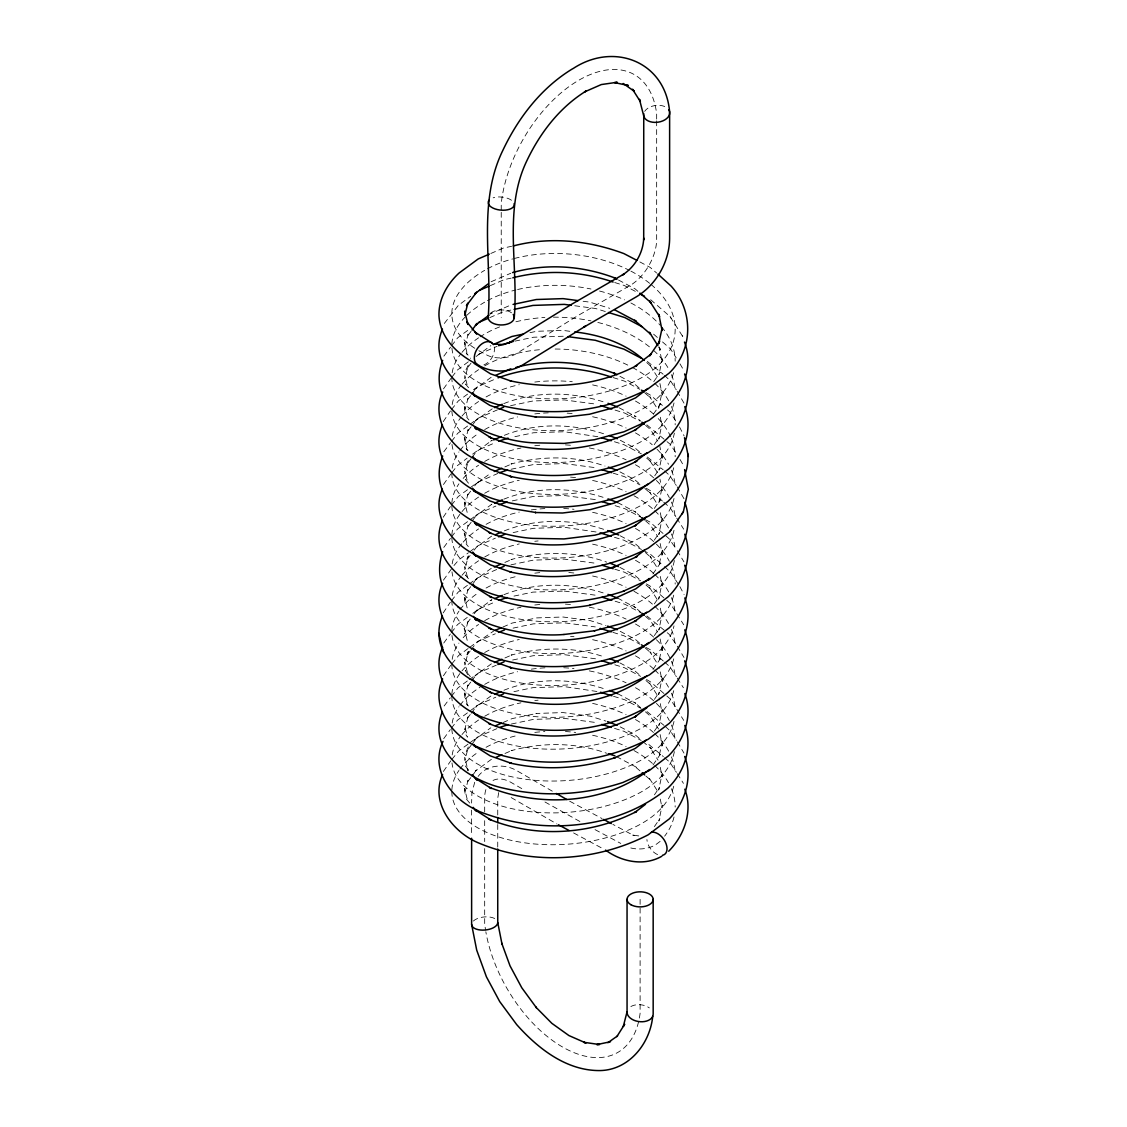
<?xml version="1.0" encoding="UTF-8"?>
<svg xmlns="http://www.w3.org/2000/svg" width="1127" height="1127" viewBox="0 0 1127 1127"><rect width="100%" height="100%" fill="white"/><g stroke="black" fill="none" stroke-linecap="round" stroke-linejoin="round"><path stroke-width="0.75" stroke-dasharray="5 3.75" d="M474.692 782.265L471.903 793.183L471.621 803.072M498.726 792.563L497.74 798.282L497.74 815.779M443.179 612.933L450.363 602.198M443.193 517.279L450.42 506.572M443.221 421.639L450.462 410.946M443.376 771.432L450.772 760.838M443.404 675.791L450.814 665.212M443.432 580.151L452.927 566.895M443.46 484.511L450.927 473.974M443.489 388.871L450.983 378.348M443.7 738.678L450.321 729.62M443.742 643.038L450.377 634.008M443.784 547.412L450.448 538.396M653.745 381.673L660.112 372.375L658.943 374.699L662.352 358.823L662.014 361.457L659.041 346.891M653.392 414.201L660.704 403.522L658.633 408.242L662.028 392.393L662.282 395.042L659.295 380.419M654.223 444.686L659.661 436.755L658.746 439.178L662.155 423.329L662.098 425.992L660.112 416.257M654.717 475.819L660.168 467.846L658.971 470.156L662.38 454.28L662.549 459.548L659.873 446.503M654.322 508.418L660.774 499.007L658.633 503.699L662.042 487.85L662.267 490.499L659.943 479.13M654.28 540.157L659.718 532.226L658.76 534.649L662.169 518.786L662.084 521.449L660.098 511.728M652.942 573.967L660.225 563.331L658.999 565.627L662.408 549.737L662.507 555.005L659.182 538.706M654.364 603.889L659.337 596.634L658.647 599.155L662.056 583.307L662.239 585.97L659.253 571.347M654.322 635.642L659.76 627.697L658.788 630.106L662.197 614.257L662.07 616.906L659.76 605.565M652.998 669.452L660.281 658.802L659.027 661.084L662.437 645.207L662.479 650.476L659.154 634.177M654.393 699.36L659.365 692.105L658.647 694.612L662.056 678.778L662.225 681.426L659.225 666.818M654.364 731.113L659.802 723.168L658.802 725.563L662.211 709.714L662.056 712.363L659.084 697.782M653.054 764.937L660.337 754.287L659.056 756.555L662.465 740.664L662.451 745.933L660.112 734.536M654.435 794.831L659.408 787.576L658.661 790.069L662.07 774.235L662.197 776.883L660.211 767.149M654.407 826.598L659.858 818.653L658.83 821.034L662.239 805.171L662.056 807.82L660.07 798.099M443.827 451.772L450.504 442.77M443.869 356.132L450.575 347.158M444.334 323.449L458.351 305.361L470.762 296.218M451.589 345.82L457.703 337.776L468.804 329.591M471.058 331.338L467.029 336.649L468.128 334.099L464.704 347.778L464.338 342.045L467.663 355.357L466.226 352.92L470.649 358.358M452.012 376.996L457.125 370.248L468.578 361.57M470.973 363.218L465.874 369.938L468.311 365.007L464.902 378.644L464.859 375.742L467.747 387.35M451.49 409.594L458.28 400.973L467.944 393.844M470.579 395.718L466.522 401.057L467.874 398.634L464.437 412.355L464.634 406.608L467.944 419.906M471.593 394.38L476.651 387.716L474.791 389.336L491.175 377.263M451.533 441.432L457.632 433.388L468.762 425.189M471.1 426.809L467.071 432.12L468.142 429.556L464.733 443.235L464.31 437.501L467.635 450.828L466.169 448.391L468.381 451.11M472.114 425.485L477.144 418.864L475.509 420.695L493.02 408.27M451.955 472.622L457.083 465.874L467.142 458.168M471.044 458.703L465.944 465.423L468.325 460.45L464.916 474.087L464.831 471.199L467.325 481.144M472.058 457.351L476.143 451.983L492.274 440.108L490.611 441.235M451.448 505.22L458.21 496.57L477.552 482.328L497.979 473.396M470.635 491.203L466.578 496.528L467.902 494.091L464.465 507.812L464.606 502.064L467.508 513.701M474.678 485.864L476.707 483.187L474.876 484.835L491.245 472.776M451.462 537.044L457.576 528.986L468.705 520.801M471.156 522.28L467.127 527.591L468.17 525.013L464.747 538.678L464.268 532.944L467.17 544.609M472.157 520.956L477.186 514.335L475.566 516.194L491.809 504.234L490.02 505.121M453.956 565.543L458.844 559.823L468.452 552.737M470.086 555.526L466.014 560.894L468.339 555.907L464.916 569.544L464.817 566.642L467.719 578.264M474.157 550.159L476.2 547.468L492.316 535.607L490.682 536.762M451.406 600.846L458.14 592.168L467.818 585.04M470.692 586.674L466.634 591.999L467.93 589.548L464.507 603.269L464.578 597.521L467.888 610.806M471.692 585.336L476.749 578.672L474.946 580.335L491.302 568.29M451.406 632.67L457.52 624.597L467.254 617.427M470.198 619.075L467.17 623.062L468.184 620.47L464.775 634.135L464.225 628.401L467.55 641.742M474.213 613.778L477.228 609.806L475.636 611.693L491.865 599.747L490.09 600.663M451.842 663.859L458.759 655.421L468.381 648.335M470.156 651.012L466.085 656.379L468.339 651.364L464.93 664.986L464.803 662.098L468.114 675.369L465.338 670.48L470.368 676.651M471.171 649.673L476.256 642.968L493.781 630.965M444.137 705.981L450.321 697.824M451.349 696.472L458.083 687.78L467.761 680.652M470.734 682.145L466.691 687.484L467.959 685.005L464.535 698.712L464.549 692.964L467.86 706.263L466.592 703.741L469.903 707.798M471.748 680.821L476.806 674.157L475.016 675.848L491.358 663.817M451.335 728.281L457.463 720.209L469.001 711.7M470.241 714.546L467.226 718.519L468.212 715.927L464.789 729.592L464.93 726.69L467.423 736.635M471.241 713.222L477.27 705.291L475.707 707.192L491.921 695.246L490.146 696.19M451.8 759.485L458.689 751.019L468.325 743.933M471.227 745.144L466.141 751.85L468.353 746.821L464.944 760.443L464.775 757.555L468.085 770.826L467.071 768.177M472.255 743.806L476.312 738.453L474.34 739.932L490.808 727.803M470.79 777.63L466.747 782.955L467.987 780.462L464.563 794.169L464.507 788.421L467.423 800.057M471.804 776.292L476.862 769.642L475.087 771.347L491.414 759.316M478.13 776.433C487.16 763.923 505.403 763.486 517.702 771.192L553.329 791.76M660.112 841.376L656.956 843.785A21.103 11.946 -2.5 0 1 627.584 846.941M476.087 356.498L490.879 345.595M473.467 389.787L477.609 386.73L496.486 378.503M470.142 424.175L478.75 417.934L497.5 409.834M472.636 454.125L478.13 450.082L495.443 442.601M470.086 519.772L478.679 513.503L495.894 506.079M469.818 551.737L478.059 545.665L495.387 538.185M469.198 584.025L477.496 577.912L497.923 568.952M472.819 613.327L478.623 609.073L495.838 601.649M469.762 647.321L478.003 641.249L495.345 633.768M469.142 679.623L479.214 672.565L496.317 665.184M470.368 710.686L478.552 704.657L495.781 697.219M469.691 742.918L477.947 736.833L496.866 728.662M491.696 313.221L489.879 314.053L511.404 304.769M490.823 253.476L503.389 248.053L511.573 246.306M491.118 281.75L510.785 273.255M490.344 285.624L504.29 279.595L511.109 278.158M489.738 317.631L503.797 311.559L512.391 309.756M478.186 354.498L497.063 346.341M503.769 403.621C536.156 390.646 573.587 391.562 606.368 402.832M504.318 435.318C535.874 422.695 572.361 423.287 604.41 434.022M504.84 466.916L512.391 463.648L510.996 464.028C541.636 455.688 574.897 455.463 605.016 466.057M503.825 499.162C536.184 486.202 573.587 487.103 606.34 498.373M504.375 530.845C535.903 518.223 572.361 518.829 604.382 529.549M504.882 562.429L512.433 559.175L511.038 559.584C542.228 551.033 576.08 551.131 606.65 562.119M503.882 594.704C535.649 581.983 572.389 582.589 604.65 593.394M502.91 627.035L512.024 623.09L536.691 617.906L563.007 617.004L590.139 620.583L605.988 625.584M504.924 657.957L512.475 654.688L511.094 655.139C541.678 646.799 574.883 646.574 604.945 657.154M503.938 690.231C535.677 677.538 572.389 678.13 604.621 688.935M502.966 722.562L512.067 718.617L536.72 713.433L535.903 713.476L563.021 712.574L590.125 716.152L605.96 721.125M504.981 753.47L512.517 750.216L511.151 750.681C542.27 742.144 576.066 742.242 606.58 753.216M530.014 332.676L536.607 331.296L563.12 330.408L571.403 331.507M514.912 341.143L533.522 337.227L564.388 336.198M510.63 405.678L532.972 400.973L564.303 399.93L595.605 404.072M514.87 436.684L533.494 432.768L564.388 431.74L598.451 436.797M511.024 469.269L533.212 464.606L564.345 463.563L595.45 467.677M512.306 500.881L532.944 496.542L564.289 495.5L595.634 499.641M513.123 532.592L533.465 528.309L564.373 527.281L598.465 532.338M510.968 564.824L533.184 560.161L564.331 559.119L595.465 563.232M513.982 596.098L532.916 592.112L564.416 591.083M513.081 628.133L533.437 623.851L564.373 622.822L595.295 626.908M512.644 660.028L533.156 655.717L564.331 654.674L595.493 658.788M513.954 691.668L532.888 687.667L564.416 686.611L598.902 691.781M511.334 724.041L533.409 719.392L564.373 718.364L595.31 722.449M638.741 835.924L632.923 835.121L612.877 824.386M583.124 301.275L589.801 302.149L609.721 308.319M574.728 305.755L595.591 308.502L605.312 311.517M564.289 591.069L595.084 595.126M614.708 282.525L624.344 285.511L638.319 292.95M613.13 377.587L624.386 381.081L639.911 389.336M615.06 410.087L624.781 413.102L639.502 420.92M614.426 441.742L624.006 444.714L641.418 453.885M613.158 473.157L624.428 476.636L639.967 484.906M615.088 505.657L624.809 508.671L643.968 518.857M614.454 537.297L624.048 540.27L641.46 549.469M614.807 569.205L624.471 572.206L640.573 580.771M615.117 601.226L624.851 604.241L641.066 612.863M612.891 632.346L624.09 635.811L640.023 644.264M614.835 664.775L624.513 667.762L640.615 676.341M613.525 696.303L624.879 699.811L641.108 708.446M614.525 728.394L624.133 731.367L641.136 740.411M639.854 261.929L650.223 267.437L656.647 273.03M618.498 280.017L635.022 288.808L638.741 292.034M647.307 361.443L663.127 374.206M619.963 376.333L634.98 384.321L639.925 388.632M646.123 392.647L650.716 395.309L662.366 405.438M619.23 407.833L636.008 416.751L634.515 415.736L640.671 421.089M646.856 424.837L670.621 444.644L676.27 453.519M620.315 440.291L635.431 448.335L640.432 452.674M647.349 457.041L663.183 469.804M619.92 471.847L634.924 479.82L639.882 484.131M646.18 488.216L650.758 490.907L662.408 501.036M617.666 502.557L635.938 512.278L634.473 511.235L640.629 516.589M645.433 519.632L649.856 521.984L669.058 538.678L676.313 549.145M620.273 535.818L635.389 543.848L640.375 548.187M642.939 550.258L650.364 554.202L663.24 565.402M619.892 567.36L634.881 575.333L641.066 580.715M646.419 583.885L650.8 586.505L670.241 603.396L675.862 612.243M617.624 598.085L635.882 607.805L634.445 606.735L640.587 612.074M646.954 616.004L669.114 634.276L676.355 644.757M620.23 631.345L635.332 639.361L640.319 643.7M645.954 647.419L650.406 649.786L663.296 661M619.85 662.887L634.825 670.847L641.009 676.228M646.475 679.454L650.842 682.103L670.283 699.008L675.918 707.855M617.582 693.626L635.825 703.333L634.402 702.234L640.53 707.573M647.011 711.588L664.057 725.408M620.202 726.859L635.276 734.889L641.502 740.298M616.441 756.611L636.375 767.205L634.783 766.36L640.967 771.727M569.656 801.184L602.072 818.582M579.898 821.498L543.989 801.438M595.042 829.627L620.794 843.447M573.587 832.923L602.522 848.462M648.87 744.524L663.352 756.597M521.759 788.604L511.39 782.617A37.783 21.807 60 0 0 490.203 782.448M511.165 797.564L556.837 823.922M650.673 299.712L670.072 316.574L683.61 337.875L682.244 335.719M653.59 334.155L657.421 337.494M662.535 341.946L670.579 349.032L676.214 357.907M664.423 375.333L670.988 381.532L676.256 389.815M646.729 362.584L651.73 366.937L650.068 365.402L658.238 378.235M667.536 409.932L670.128 412.186L675.749 421.019M644.883 392.943L651.082 398.324L649.659 396.591L657.774 409.355M645.588 425.358L650.518 429.641L657.816 441.108M664.479 470.931L669.621 475.397L676.285 485.441M646.673 458.097L651.66 462.436L650.025 460.887L658.182 473.72M663.704 502.163L670.185 507.798L675.806 516.631M644.827 488.442L651.026 493.823L649.617 492.076L657.731 504.826M645.546 520.857L650.462 525.14L657.759 536.593M664.536 566.529L671.058 572.784L678.961 585.209M645.362 552.526L651.589 557.95L649.983 556.372L658.14 569.191M646.01 585.026L650.969 589.322L649.589 587.547L657.703 600.297M645.503 616.356L650.406 620.625L657.703 632.078M664.592 662.127L669.748 666.606L676.369 676.693M645.292 648.039L651.519 653.449L649.941 651.857L658.083 664.676M645.954 680.525L650.899 684.822L649.546 683.032L657.661 695.768M665.339 726.521L670.748 731.479L676.411 740.369M645.447 711.841L650.364 716.124L658.548 729M664.634 757.724L669.804 762.204L676.397 772.305M642.742 741.383L651.462 748.962L649.899 747.342L658.041 760.147M645.912 776.024L650.842 780.321L649.518 778.503L657.619 791.239M468.564 387.73L465.55 384.039L467.254 386.322M466.761 417.328L468.959 420.033M468.494 483.215L465.479 479.524L467.212 481.792M466.099 543.876L468.311 546.595M468.423 578.7L465.409 575.009L467.17 577.249M465.268 765.966L469.283 770.896M466.536 799.212L469.846 803.269M465.972 734.818L467.508 737.199M679.99 363.824L683.892 370.558M658.788 347.06L660.605 349.933L658.703 345.285M677.13 391.196L684.075 403.269M679.496 426.908L684.145 436.008M680.032 459.436L683.92 466.184M677.172 486.822L684.089 498.909M676.749 518.11L683.68 529.141M677.257 550.624L683.934 561.824M679.849 586.589L684.103 594.549M676.792 613.722L683.709 624.767M677.299 646.236L683.962 657.464M677.242 678.074L683.399 687.738M676.848 709.334L683.737 720.392M677.355 741.862L683.976 753.09M677.285 773.7L683.441 783.364M670.072 316.574L671.283 318.49M656.661 119.068L656.661 113.841A110.869 64.014 -60 0 0 578.954 80.144A110.869 64.014 -60 0 0 501.233 203.578L501.233 210.594M656.661 120.814L656.661 239.29A37.783 21.807 -60 0 1 629.951 285.554L578.095 315.49L516.011 353.836A21.103 12.411 -2.6 0 1 484.385 353.554A111.897 58.717 -4.2 0 1 476.284 349.201M640.108 899.36L640.108 1013.215A110.869 64.014 60 0 1 565.74 1048.772A110.869 64.014 60 0 1 485.85 931.775M501.233 212.341L501.233 317.434M497.74 824.527L497.74 847.279M484.68 811.975L484.68 798.043A37.783 21.807 60 0 1 486.709 787.407M484.68 820.681L484.68 841.601M484.68 848.561L484.68 923.478A110.869 64.014 60 0 0 485.568 930.085M471.621 810.102L471.621 834.727M630.881 1006.538A12.989 8.382 6.7 0 1 640.108 1004.721A13.228 8.537 6.7 0 1 649.335 1007.89M473.368 921.027A12.989 6.494 -5.9 0 1 484.68 916.899A13.228 6.607 -5.9 0 1 495.979 919.364M674.369 751.639A111.897 69.987 4.5 0 1 642.32 791.309A111.897 58.717 -4.2 0 1 523.562 810.82A111.897 58.717 -4.2 0 1 451.997 762.923M484.68 684.385A111.897 69.987 4.5 0 1 517.589 671.72M531.31 669.156A111.897 69.987 4.5 0 1 546.567 667.719M563.711 667.747A111.897 69.987 4.5 0 1 573.995 668.55M589.308 670.875A111.897 69.987 4.5 0 1 626.105 682.793M635.473 687.695A111.897 69.987 4.5 0 1 669.325 720.547M671.424 725.027A111.897 69.987 4.5 0 1 675.158 741.693M452.181 754.907A111.897 58.717 -4.2 0 1 460.929 735.889M462.014 734.55A111.897 58.717 -4.2 0 1 478.595 720.012M451.828 695.824A111.897 58.717 -4.2 0 0 520.561 746.637A111.897 58.717 -4.2 0 0 642.32 727.619A111.897 69.987 4.5 0 0 674.016 689.583M451.871 694.302A111.897 58.717 -4.2 0 1 460.929 672.199M462.014 670.847A111.897 58.717 -4.2 0 1 478.595 656.323M674.016 721.435A111.897 69.987 4.5 0 1 642.32 759.471A111.897 58.717 -4.2 0 1 520.561 778.489A111.897 58.717 -4.2 0 1 451.828 727.676M484.68 652.533A111.897 69.987 4.5 0 1 519.265 639.488M570.558 636.361A111.897 69.987 4.5 0 1 573.995 636.699M592.605 639.699A111.897 69.987 4.5 0 1 626.105 650.941M635.473 655.844A111.897 69.987 4.5 0 1 653.491 668.804M654.717 669.931A111.897 69.987 4.5 0 1 668.522 687.216M671.424 693.175A111.897 69.987 4.5 0 1 675.158 709.855M451.828 791.379A111.897 58.717 -4.2 0 0 520.561 842.193A111.897 58.717 -4.2 0 0 642.32 823.161A111.897 69.987 4.5 0 0 674.016 785.125M451.871 789.844A111.897 58.717 -4.2 0 1 458.928 770.459M459.901 769.093A111.897 58.717 -4.2 0 1 478.595 751.864M674.016 530.338A111.897 69.987 4.5 0 1 642.32 568.36A111.897 58.717 -4.2 0 1 520.561 587.392A111.897 58.717 -4.2 0 1 451.828 536.579M484.68 461.436A111.897 69.987 4.5 0 1 520.956 448.025M534.804 445.757A111.897 69.987 4.5 0 1 541.467 445.095M565.416 444.883A111.897 69.987 4.5 0 1 572.277 445.419M589.308 447.926A111.897 69.987 4.5 0 1 626.105 459.844M635.473 464.747A111.897 69.987 4.5 0 1 669.325 497.599M671.424 502.078A111.897 69.987 4.5 0 1 675.158 518.744M452.181 723.055A111.897 58.717 -4.2 0 1 458.928 706.756M459.901 705.403A111.897 58.717 -4.2 0 1 480.074 687.188M650.941 284.384A111.897 69.987 4.5 0 1 642.32 377.263A111.897 58.717 -4.2 0 1 520.561 396.295A111.897 58.717 -4.2 0 1 451.828 345.482M487.47 268.775A111.897 69.987 4.5 0 1 512.63 258.928M514.264 258.492A111.897 69.987 4.5 0 1 629.303 270.311M630.881 271.114A111.897 69.987 4.5 0 1 649.617 283.3M451.871 343.946A111.897 58.717 -4.2 0 1 465.592 316.56M466.888 315.278A111.897 58.717 -4.2 0 1 484.68 302.177M674.016 498.486A111.897 69.987 4.5 0 1 642.32 536.522A111.897 58.717 -4.2 0 1 520.561 555.541A111.897 58.717 -4.2 0 1 451.828 504.727M484.68 429.584A111.897 69.987 4.5 0 1 517.589 416.92M534.804 413.905A111.897 69.987 4.5 0 1 548.271 412.848M567.12 413.144A111.897 69.987 4.5 0 1 575.714 413.933M592.605 416.751A111.897 69.987 4.5 0 1 626.105 427.992M635.473 432.895A111.897 69.987 4.5 0 1 652.223 444.742M657.069 449.264A111.897 69.987 4.5 0 1 668.522 464.254M671.424 470.227A111.897 69.987 4.5 0 1 675.158 486.906M674.016 816.976A111.897 69.987 4.5 0 1 664.62 836.178M486.061 747.3A111.897 69.987 4.5 0 1 517.589 735.424M534.804 732.409A111.897 69.987 4.5 0 1 544.862 731.522M565.416 731.536A111.897 69.987 4.5 0 1 575.714 732.437M592.605 735.255A111.897 69.987 4.5 0 1 626.105 746.497M633.966 750.54A111.897 69.987 4.5 0 1 653.491 764.36M654.717 765.487A111.897 69.987 4.5 0 1 668.522 782.758M671.424 788.717A111.897 69.987 4.5 0 1 675.172 807.059M451.828 472.875A111.897 58.717 -4.2 0 0 520.561 523.689A111.897 58.717 -4.2 0 0 642.32 504.671A111.897 69.987 4.5 0 0 674.016 466.634M452.181 468.254A111.897 58.717 -4.2 0 1 458.928 451.955M459.901 450.603A111.897 58.717 -4.2 0 1 478.595 433.36M674.369 560.542A111.897 69.987 4.5 0 1 642.32 600.212A111.897 58.717 -4.2 0 1 523.562 619.709A111.897 58.717 -4.2 0 1 451.997 571.826M484.68 493.274A111.897 69.987 4.5 0 1 519.265 480.243M570.558 477.115A111.897 69.987 4.5 0 1 575.714 477.637M592.605 480.454A111.897 69.987 4.5 0 1 626.105 491.696M633.966 495.739A111.897 69.987 4.5 0 1 653.491 509.559M654.717 510.686A111.897 69.987 4.5 0 1 668.522 527.957M671.424 533.916A111.897 69.987 4.5 0 1 675.158 550.596M484.68 620.681A111.897 69.987 4.5 0 1 520.956 607.27M534.804 605.002A111.897 69.987 4.5 0 1 541.467 604.354M565.416 604.128A111.897 69.987 4.5 0 1 573.995 604.847M589.308 607.171A111.897 69.987 4.5 0 1 626.105 619.089M635.473 623.992A111.897 69.987 4.5 0 1 670.776 659.83M671.424 661.324A111.897 69.987 4.5 0 1 675.158 678.003M452.181 563.81A111.897 58.717 -4.2 0 1 462.014 543.453M463.155 542.115A111.897 58.717 -4.2 0 1 478.595 528.915M451.871 503.191A111.897 58.717 -4.2 0 1 458.928 483.807M463.155 478.426A111.897 58.717 -4.2 0 1 478.595 465.212M486.061 396.943A111.897 69.987 4.5 0 1 519.265 384.687M534.804 382.053A111.897 69.987 4.5 0 1 572.277 381.715M592.605 384.899A111.897 69.987 4.5 0 1 626.105 396.14M635.473 401.043A111.897 69.987 4.5 0 1 653.491 414.003M658.196 418.582A111.897 69.987 4.5 0 1 670.776 436.882M671.424 438.375A111.897 69.987 4.5 0 1 675.172 456.703M451.828 600.282A111.897 58.717 -4.2 0 0 520.561 651.096A111.897 58.717 -4.2 0 0 642.32 632.064A111.897 69.987 4.5 0 0 674.016 594.028M452.181 595.662A111.897 58.717 -4.2 0 1 460.929 576.644M462.014 575.305A111.897 58.717 -4.2 0 1 478.595 560.767M451.997 635.515A111.897 58.717 -4.2 0 0 523.562 683.413A111.897 58.717 -4.2 0 0 642.32 663.916A111.897 69.987 4.5 0 0 674.016 625.879M451.871 630.599A111.897 58.717 -4.2 0 1 458.928 611.214M459.901 609.848A111.897 58.717 -4.2 0 1 478.595 592.619M451.857 410.876A111.897 58.717 -4.2 0 0 522.055 460.239A111.897 58.717 -4.2 0 0 642.32 440.967A111.897 69.987 4.5 0 0 674.016 402.931M452.181 404.551A111.897 58.717 -4.2 0 1 460.929 385.547M462.014 384.194A111.897 58.717 -4.2 0 1 478.595 369.67M484.68 716.237A111.897 69.987 4.5 0 1 520.956 702.825M534.804 700.557A111.897 69.987 4.5 0 1 538.114 700.191M592.605 703.403A111.897 69.987 4.5 0 1 626.105 714.645M635.473 719.547A111.897 69.987 4.5 0 1 653.491 732.508M654.717 733.635A111.897 69.987 4.5 0 1 669.325 752.399M671.424 756.879A111.897 69.987 4.5 0 1 675.158 773.545M486.061 524.351A111.897 69.987 4.5 0 1 519.265 512.081M531.31 509.911A111.897 69.987 4.5 0 1 544.862 508.573M563.711 508.488A111.897 69.987 4.5 0 1 573.995 509.291M592.605 512.306A111.897 69.987 4.5 0 1 626.105 523.548M635.473 528.45A111.897 69.987 4.5 0 1 669.325 561.302M671.424 565.768A111.897 69.987 4.5 0 1 675.172 584.11M484.68 556.977A111.897 69.987 4.5 0 1 519.265 543.932M534.804 541.298A111.897 69.987 4.5 0 1 538.114 540.946M592.605 544.158A111.897 69.987 4.5 0 1 626.105 555.4M635.473 560.288A111.897 69.987 4.5 0 1 653.491 573.249M654.717 574.376A111.897 69.987 4.5 0 1 669.325 593.14M671.424 597.62A111.897 69.987 4.5 0 1 675.158 614.3M451.828 663.972A111.897 58.717 -4.2 0 0 520.561 714.786A111.897 58.717 -4.2 0 0 642.32 695.768A111.897 69.987 4.5 0 0 674.369 656.083M452.181 659.351A111.897 58.717 -4.2 0 1 458.928 643.066M463.155 637.671A111.897 58.717 -4.2 0 1 478.595 624.471M451.871 535.043A111.897 58.717 -4.2 0 1 460.929 512.94M462.014 511.602A111.897 58.717 -4.2 0 1 478.595 497.063M451.997 444.418A111.897 58.717 -4.2 0 0 523.562 492.316A111.897 58.717 -4.2 0 0 642.32 472.819A111.897 69.987 4.5 0 0 674.369 433.134M452.181 436.403A111.897 58.717 -4.2 0 1 460.929 417.399M462.014 416.046A111.897 58.717 -4.2 0 1 478.595 401.522M486.061 588.055A111.897 69.987 4.5 0 1 517.589 576.165M534.804 573.15A111.897 69.987 4.5 0 1 543.158 572.375M568.839 572.516A111.897 69.987 4.5 0 1 575.714 573.192M592.605 576.01A111.897 69.987 4.5 0 1 626.105 587.237M633.966 591.281A111.897 69.987 4.5 0 1 653.491 605.1M654.717 606.227A111.897 69.987 4.5 0 1 668.522 623.513M671.424 629.472A111.897 69.987 4.5 0 1 675.158 646.151M499.641 326.9A111.897 69.987 4.5 0 0 484.68 334.029A111.897 58.717 -4.2 0 0 480.074 336.846M515.912 321.773A111.897 69.987 4.5 0 1 544.862 317.462M553.427 317.18A111.897 69.987 4.5 0 1 590.957 320.857M597.831 322.435A111.897 69.987 4.5 0 1 652.223 349.187M653.491 350.3A111.897 69.987 4.5 0 1 668.522 368.712M671.424 374.671A111.897 69.987 4.5 0 1 675.158 391.351M673.594 372.713A111.897 69.987 4.5 0 1 642.32 409.115A111.897 58.717 -4.2 0 1 520.561 428.147A111.897 58.717 -4.2 0 1 451.828 377.334M487.47 300.627A111.897 69.987 4.5 0 1 515.912 289.921M517.589 289.526A111.897 69.987 4.5 0 1 590.957 289.005M599.564 291.02A111.897 69.987 4.5 0 1 624.471 299.838M630.881 302.966A111.897 69.987 4.5 0 1 660.323 325.365M661.507 326.745A111.897 69.987 4.5 0 1 675.172 361.161M452.181 372.713A111.897 58.717 -4.2 0 1 460.929 353.695M462.014 352.357A111.897 58.717 -4.2 0 1 478.595 337.818M474.777 348.257A111.897 58.717 -4.2 0 1 484.68 270.325M484.68 365.881A111.897 69.987 4.5 0 1 541.467 349.553M555.146 349.032A111.897 69.987 4.5 0 1 630.881 366.669M632.43 367.501A111.897 69.987 4.5 0 1 653.491 382.152M654.717 383.279A111.897 69.987 4.5 0 1 669.325 402.043M671.424 406.523A111.897 69.987 4.5 0 1 675.172 424.851M657.59 854.604A13.059 8.128 54.4 0 1 646.912 839.545M494.232 346.947A13.059 8.593 -57.6 0 1 483.906 364.88M664.733 106.572A12.975 8.382 -6.7 0 0 658.52 105.304L655.111 105.529A13.242 8.537 -6.7 0 0 644.658 111.39M511.503 200.268A12.975 6.494 5.9 0 0 502.783 197.155L499.374 196.929A13.242 6.621 5.9 0 0 493.175 197.817M490.78 312.912A13.059 7.537 0 0 1 511.503 312.785M634.29 835.501L632.923 835.121L634.29 835.501"/><path stroke-width="1.5" d="M643.742 113.588L643.7 239.91L643.742 238.008C643.221 252.758 634.895 267.184 622.386 275.002L624.006 274.016L572.262 303.896L508.686 343.143L510.249 342.199L503.586 344.594L494.528 344.129M684.793 597.958C693.091 619.639 684.512 644.024 668.832 660.028L649.406 674.932L623.02 686.892C585.096 699.402 544.003 701.839 504.995 692.978L503.487 692.584C470.269 685.625 426.217 655.632 442.39 616.046M687.808 453.871C689.273 471.509 680.342 488.766 668.283 501.149L648.955 515.969L623.964 527.351L594.971 535.156L564.007 538.931L532.817 538.368C492.358 536.213 422.85 508.84 442.657 456.012M662.141 327.872L658.731 343.721L659.619 341.284L649.659 355.822L651.195 354.019L635.064 366.374L636.825 365.514C598.268 385.871 552.427 390.139 510.122 380.799L511.616 381.278L490.456 373.798L474.242 363.472M442.46 329.126C426.062 368.205 470.001 399.282 503.346 405.847L504.826 406.326C552.582 416.891 604.311 412.017 647.814 389.012L669.029 373.234C693.528 349.877 693.64 310.503 670.945 285.92L657.929 274.143M442.657 360.358C422.794 413.229 492.274 440.671 532.789 442.798L564.007 443.404L594.366 439.727L624.006 431.768L649.011 420.385L668.353 405.551C684.878 389.463 693.105 364.19 684.498 342.073M442.714 391.985C429.767 419.906 452.392 449.588 477.749 460.337L479.679 461.253C533.437 483.441 596.986 479.088 648.405 452.533L650.025 451.434C676.566 436.797 696.373 404.311 684.596 373.953M464.789 315.377L467.832 303.177L466.465 305.586L476.594 292.231L474.721 293.823L488.385 283.765M442.432 424.766C426.119 463.845 470.086 494.852 503.389 501.43L504.882 501.881C552.596 512.433 604.283 507.559 647.743 484.582L668.959 468.832C684.582 452.73 693.091 428.387 684.765 406.678M442.291 489.188C430.19 516.715 453.195 545.341 477.806 555.921L479.75 556.823C533.465 578.982 596.958 574.643 648.335 548.102L669.523 532.043L683.342 511.855L688.315 489.259L684.61 469.593M442.418 520.406C426.175 559.485 470.17 590.421 503.431 597.014L504.938 597.423C543.975 606.298 585.11 603.861 623.076 591.337L624.316 590.787M442.643 551.652C421.371 617.3 517.152 638.46 563.894 634.487L564.007 634.473M442.643 583.265C429.81 611.2 452.547 640.784 477.876 651.519L479.834 652.392C533.494 674.538 596.944 670.185 648.279 643.672L669.466 627.654C684.765 611.214 693.077 586.998 684.638 565.233M442.629 647.307C429.81 675.101 452.462 704.121 477.355 714.786L479.186 715.913C539.96 739.96 616.751 735.001 668.142 692.33C684.385 676.623 693.105 651.702 684.751 629.866M442.615 678.905C429.824 706.854 452.631 736.382 477.933 747.116L479.905 747.962C533.522 770.079 596.916 765.74 648.208 739.256L669.396 723.252C684.751 706.854 693.077 682.624 684.652 660.859M442.376 711.7C426.231 751.272 470.382 781.18 503.53 788.167L505.051 788.52C544.017 797.381 585.082 794.944 622.977 782.448L649.349 770.516L668.776 755.625C684.483 739.664 693.091 715.279 684.807 693.598M443.01 741.383C429.472 769.544 451.814 799.423 477.397 810.398L479.257 811.482C539.974 835.516 616.723 830.557 668.072 787.928C684.328 772.263 693.105 747.328 684.779 725.492M442.587 774.545C429.852 802.509 452.716 831.98 477.989 842.7L479.975 843.517C533.564 865.635 596.901 861.296 648.152 834.825L669.339 818.864C684.723 802.509 693.091 778.25 684.681 756.499M627.077 1011.736L623.316 1026.429L624.668 1024.26L616.835 1036.629M652.716 1016.343C650.054 1043.517 629.19 1069.889 600.311 1070.565C566.599 1071.044 538.03 1048.561 516.673 1024.584L499.698 1001.565L486.427 976.841L476.707 950.146L471.621 924.436L471.621 838.249M669.523 532.043L670.861 530.07M681.863 514.025L683.342 511.855M472.058 330.014L477.101 323.379L475.439 325.196L488.991 315.222M668.705 851.223C684.455 835.318 693.077 810.905 684.822 789.224M647.8 388.505L635.628 397.845L614.3 407.551L589.407 414.257L562.57 417.441L535.128 416.948L535.987 417.018L511.123 412.862L489.794 405.326L473.439 394.915L475.58 396.338L472.579 392.647M635.952 429.472L645.306 422.301M647.222 452.603L635.121 461.887L636.896 461.056C598.31 481.426 552.413 485.709 510.066 476.341L511.559 476.791L490.386 469.311L474.157 458.971L476.143 460.619L472.819 456.548M647.87 484.004L635.684 493.358L614.342 503.079L590.055 509.686L562.57 513.01L535.1 512.517L535.959 512.546L511.08 508.39L489.724 500.853L473.354 490.428L475.524 491.837L472.509 488.132M646.687 516.772L634.67 525.999L636.29 524.928C591.393 548.074 535.931 551.836 489.005 532.479L490.949 533.381L474.833 523.111L476.622 524.971L474.425 522.266M644.588 550.173L635.177 557.4L636.966 556.583L613.99 567.036L615.229 566.472C581.419 577.63 544.792 579.799 510.01 571.896L511.517 572.319L490.33 564.824L474.087 554.484L476.073 556.104L472.748 552.033M649.293 578.475L635.741 588.872L614.384 598.592L589.435 605.326M623.076 591.337L649.462 579.334L668.903 564.43C684.54 548.384 693.091 524.013 684.779 502.318M646.743 612.271L634.712 621.498L636.361 620.456C591.421 643.63 535.903 647.391 488.935 628.007L490.893 628.88L474.763 618.61L476.58 620.442L473.27 616.384M648.687 642.573L635.219 652.899L614.032 662.549L615.286 662.028C581.433 673.185 544.764 675.355 509.967 667.452L511.475 667.832L490.259 660.337L474.002 649.983L476.017 651.589L473.805 648.87M646.659 676.073C602.565 708.7 539.748 711.771 489.583 691.893L491.414 693.02M646.799 707.77L634.755 716.997L636.431 715.983C591.436 739.171 535.874 742.932 488.864 723.548L490.837 724.393L474.692 714.109M646.067 740.143L635.276 748.413L614.074 758.062L615.328 757.569C581.447 768.741 544.75 770.91 509.911 762.993L511.419 763.359L490.189 755.851L473.918 745.496L475.96 747.074L473.734 744.355M649.434 769.502C605.255 804.185 540.735 807.665 489.512 787.421L491.358 788.52L475.326 778.306M645.517 804.284L634.811 812.511L636.487 811.51C591.464 834.727 535.846 838.488 488.78 819.075L490.766 819.892L474.622 809.609M607.918 1042.7L617.582 1035.868M634.614 430.5L636.234 429.401C591.379 452.533 535.959 456.28 489.076 436.952L491.006 437.868L474.904 427.612L476.679 429.5L474.467 426.795M661.873 856.21C644.066 866.55 621.512 861.845 605.565 850.096M647.673 580.137L649.462 579.334M489.245 254.167L478.242 258.914L459.055 273.044C447.137 284.018 438.333 299.557 438.981 316.095C440.375 338.368 458.111 354.92 476.918 364.246M479.482 290.301L488.794 286.286M478.806 322.35L488.188 318.307M493.598 344.397L511.883 336.494L523.421 334.071M498.627 345.665L513.208 341.495M495.711 375.305L510.827 368.783M498.035 377.827C534.113 364.641 575.15 365.007 611.524 377.094M494.556 407.608L502.233 404.283M499.064 409.157L503.755 407.129M493.668 439.924L501.276 436.628M498.585 441.249L508.094 438.107M494.26 471.48L501.811 468.212M499.529 472.72L507.601 469.987M494.626 503.135L502.29 499.825M499.022 504.727L507.15 501.98M495.246 534.79L501.332 532.155M498.543 536.818L504.642 534.381M494.316 566.994L500.36 564.388M499.472 568.276L504.135 566.275M494.683 598.676L502.346 595.366M498.965 600.297L507.108 597.535M495.302 630.317L501.388 627.683M498.486 632.402L504.6 629.923M494.373 662.507L501.909 659.253M497.866 664.521L504.093 661.831M494.753 694.204L500.881 691.555M498.923 695.866L503.614 693.838M495.359 725.83L501.445 723.21M500.022 727.309L507.939 724.76M495.936 757.372L501.966 754.766M594.323 630.81L623.921 622.921L648.898 611.552L668.212 596.746C684.441 580.968 693.119 556.062 684.723 534.226M610.51 1041.728L596.803 1044.616L599.465 1044.532L583.716 1042.278L585.97 1043.038L568.924 1035.558L551.864 1023.344L535.79 1007.087L536.367 1007.693L521.801 987.801L510.024 965.839L501.684 943.088L502.008 944.158L497.74 922.534L497.74 849.025M513.264 245.954C549.751 236.332 588.815 240.488 623.921 253.603L636.896 260.351M512.56 272.579C546.243 263.098 582.56 265.634 615.131 278.073L613.99 277.622L616.99 279.214M512.813 277.805C545.637 269.452 581.081 270.973 613.102 282.032M513.067 304.417L536.339 299.514L563.077 298.627L578.109 300.613M514.109 309.39L532.986 305.417L564.303 304.375L571.262 305.29M515.969 367.416C548.595 358.541 583.631 361.753 615.088 373.615L613.961 373.136L616.962 374.742M590.083 605.241C556.597 610.961 521.181 610.059 489.653 596.366L491.471 597.521L473.27 585.941L475.453 587.322L473.453 584.857M563.894 634.487L594.957 630.726M574.714 331.944C599.761 334.677 625.429 343.171 644.235 360.415M567.811 336.649L595.239 340.269L623.964 349.159L641.376 358.301M625.612 84.905L628.345 85.511L614.567 82.595L617.216 82.271L601.325 84.553L584.476 91.935L586.209 90.963C559.57 107.389 539.988 133 526.732 161.006C503.107 210.157 518.758 266.226 514.194 318.335M608.552 312.517L624.738 317.532L642.39 326.915M608.031 403.339L617.709 407.016M600.466 405.579L611.82 409.087M609.341 435.543L617.3 438.685M601.649 437.783L611.228 440.756M608.355 467.099L616.92 470.255M601.888 469.663L611.552 472.65M607.988 498.881L617.666 502.557M602.114 501.642L610.214 504.149M607.664 530.563L618.765 535.015M600.071 532.846L611.257 536.311M609.989 563.162L618.385 566.571M601.917 565.219L613.187 568.712M607.96 594.422L617.624 598.085M602.128 597.211L611.862 600.226M607.636 626.105L617.216 629.739M600.099 628.387L611.299 631.853M609.946 658.703L618.357 662.084M601.931 660.774L611.609 663.775M609.58 690.471L617.582 693.626M600.536 692.274L611.891 695.796M607.608 721.632L617.173 725.267M601.719 724.436L611.327 727.408M608.242 753.738L614.905 755.794M479.426 365.838C492.865 373.178 510.362 372.685 523.337 364.542L585.575 326.097L583.927 327.098L635.896 297.091C656.013 285.159 669.353 262.07 669.621 238.67L669.621 111.883C665.409 61.717 614.201 41.699 573.418 68.353L571.685 69.325C540.847 88.343 518.166 117.997 502.811 150.44C477.468 202.282 492.119 261.351 488.273 316.532A13.059 7.537 0 0 0 503.093 324.9A13.059 7.537 0 0 0 513.236 314.475M639.868 293.767L644.517 296.246M614.694 309.855L636.065 321.223L634.557 320.237L650.575 334.155L649.363 332.24L657.872 345.623M641.474 390.167L644.574 391.816M603.607 819.414L611.327 823.555M558.358 824.739L569.022 830.472M556.301 793.464L566.698 799.466M457.9 606.833L460.084 608.228M477.299 619.188L479.116 620.329M491.837 342.862L474.974 332.127L476.721 334.015L466.803 321.857L467.973 324.449L464.662 311.151L464.972 314.039M489.963 692.091L475.397 682.807L472.368 679.116M623.217 83.483L634.276 91.315L632.486 89.23L640.39 101.669L639.46 99.289L643.7 115.813A12.975 8.382 -6.7 0 0 654.801 122.392L658.21 122.167A13.242 8.537 -6.7 0 0 669.579 114.109L669.621 111.883A12.975 8.382 -6.7 0 0 668.776 109.798M639.981 293.119L651.138 302.825L649.701 301.106L659.619 316.715L658.802 314.32L662.112 330.535M641.897 422.16L644.362 424.287M641.855 517.645L644.32 519.786M641.812 613.144L644.264 615.286M641.559 644.785L644.052 646.954M642.193 772.798L644.672 774.953M473.213 711.855L475.425 714.574M472.312 774.601L476.96 780.307M473.157 807.341L476.467 811.398M438.699 633.008L443.587 652.575M684.498 437.713L688.343 456.491M514.151 203.593L514.194 205.311A13.242 6.621 5.9 0 1 503.093 210.228L499.684 210.002A12.975 6.494 5.9 0 1 488.315 203.564L488.273 201.846A13.242 6.621 5.9 0 1 489.118 200.24M653.167 899.36L653.167 1014.173A12.989 8.382 6.7 0 1 640.108 1021.71A13.228 8.537 6.7 0 1 627.063 1012.257L627.049 899.36M497.74 817.54L497.74 822.78M471.635 924.436A13.228 6.607 -5.9 0 0 484.68 930.057A12.989 6.494 -5.9 0 0 497.74 922.534M651.392 832.289A13.059 8.128 54.4 0 1 665.353 842.038A13.059 8.128 54.4 0 1 662.535 855.28M478.933 365.261A13.059 8.593 -57.6 0 1 477.609 348.229A13.059 8.593 -57.6 0 1 493.344 344.594M630.881 904.685A13.059 7.537 0 0 0 652.716 901.318A13.059 7.537 0 0 0 636.727 892.077A13.059 7.537 0 0 0 630.881 904.685"/></g></svg>
